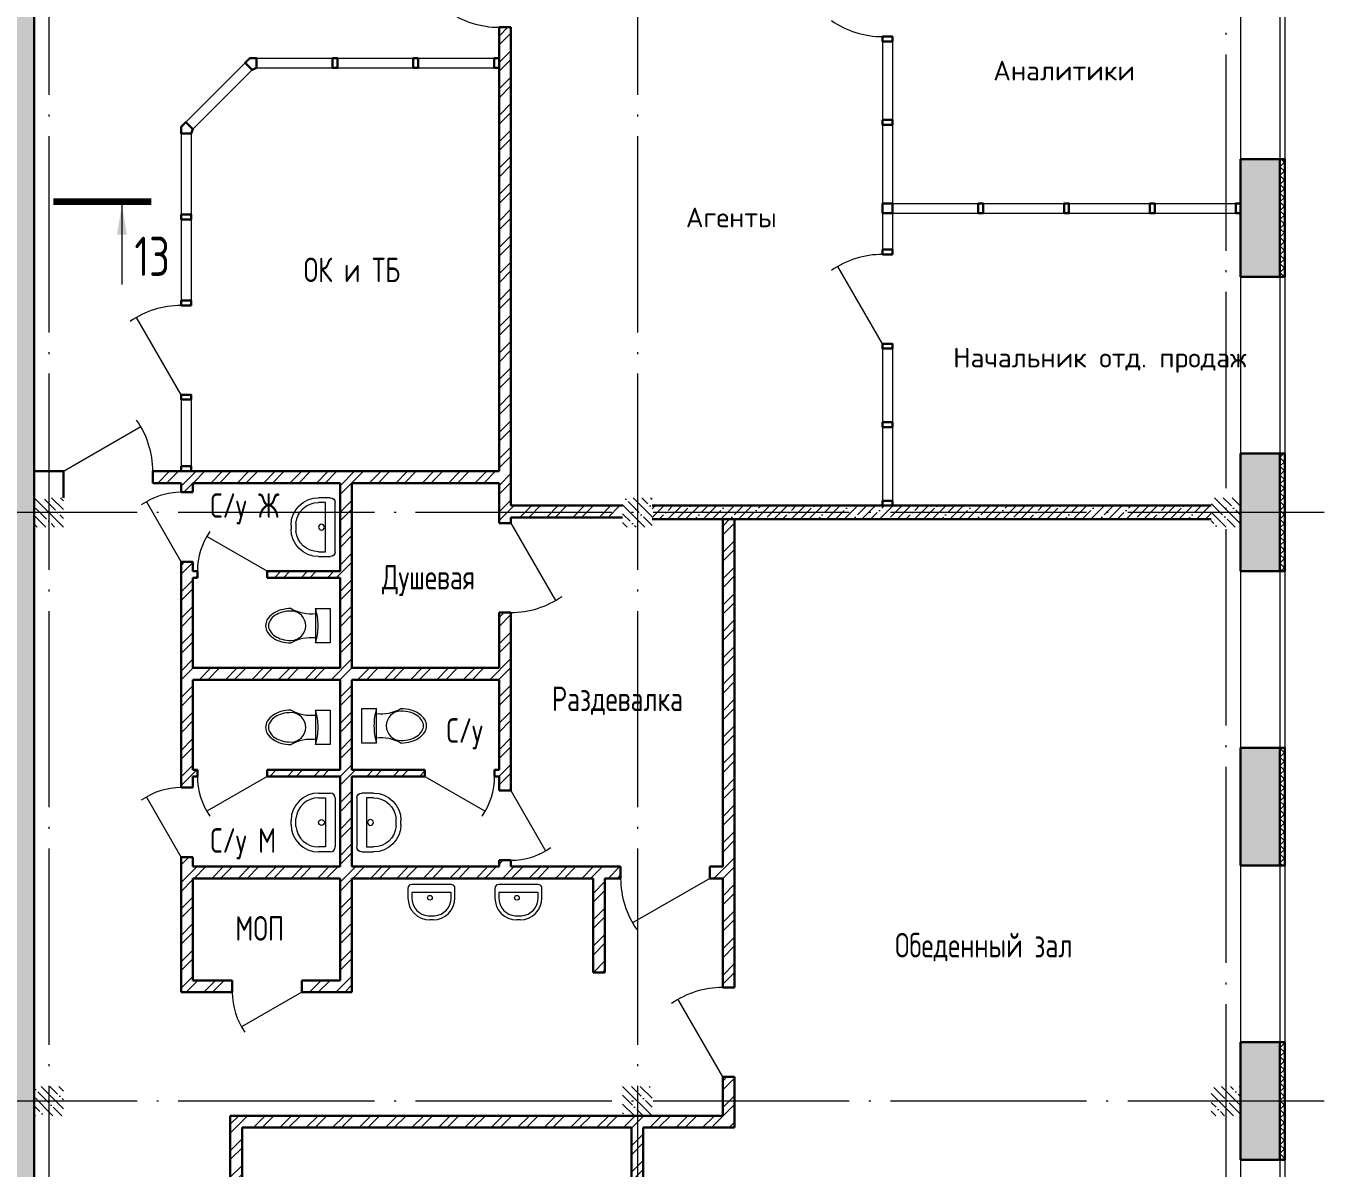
# Model space of a CAD drawing. Extents: x -965262 to 1142518, y -357520 to 71675.
# Drawn here: x 113720 to 126953, y -211834 to -200194 of the extents above; entities that cross this region are included whole.
import ezdxf

# ---------------------------------------------------------------- set-up
doc = ezdxf.new("R2010")
doc.units = 0
doc.header["$LTSCALE"] = 10
doc.linetypes.add('DOTE', pattern=[2.42, 2, -0.2, 0.02, -0.2])
doc.layers.get('0').update_dxf_attribs({"linetype": 'CONTINUOUS', "lineweight": 30})
doc.layers.add('DOTE', color=7, linetype='DOTE', lineweight=9)
doc.styles.add('GOST 2.304', font='isocpeur.ttf', dxfattribs={"width": 0.75, "height": 250})
doc.styles.get("Standard").update_dxf_attribs({"font": 'isocpeur.ttf', "height": 300})
pattern_1 = [(135, (79670.67, -272886.6), (-89.80256, -89.80256), []), (135, (79670.67, -272796.8), (-89.80256, -89.80256), [158.75, -31.75, 0, -31.75])]
pattern_2 = [(135, (79670.67, -272886.6), (-44.90128, -44.90128), []), (225, (79670.67, -272886.6), (44.90128, -44.90128), [])]

msp = doc.modelspace()

# ---------------------------------------------------------------- hatches: boundary and pattern name
at = {"lineweight": 15}
h = msp.add_hatch(dxfattribs=at)
h.set_pattern_fill('ANSI35', scale=40, style=0)
h.set_pattern_definition([(45, (79670.67, -272886.6), (-179.6051, 179.6051), []), (45, (79850.27, -272886.6), (-179.6051, 179.6051), [317.5, -63.5, 0, -63.5])])
h.paths.add_polyline_path([(123552.6, -223302.1), (123399.4, -223302.1), (121242.6, -223307.6), (121242.6, -223702.1), (123552.6, -223702.1)])
h.paths.add_polyline_path([(114412.6, -223702.1), (113422.6, -223702.1), (113422.6, -198602.1), (114502.9, -198602.1), (114502.9, -199002.1), (113802.6, -199002.1), (113802.6, -223302.1), (114412.6, -223302.1)])
h.paths.add_polyline_path([(115412.6, -223702.1), (117552.6, -223702.1), (117552.6, -223302.1), (115412.6, -223302.1)])
h.paths.add_polyline_path([(119352.6, -223707.6), (120242.6, -223702.1), (120242.6, -223302.1), (119352.6, -223307.6)])
h.paths.add_polyline_path([(125352.6, -223702.1), (125352.6, -223302.1), (126102.6, -223302.1), (126102.6, -222552.3), (126502.6, -222552.3), (126502.6, -223701.7), (125352.6, -223702.1)])
h.paths.add_polyline_path([(126102.6, -220752.1), (126502.6, -220752.1), (126502.6, -219552.1), (126102.6, -219552.1)])
h.paths.add_polyline_path([(126102.6, -217752.3), (126502.6, -217752.3), (126502.6, -216552.3), (126102.6, -216552.3)])
h.paths.add_polyline_path([(126102.6, -214752.3), (126502.6, -214752.3), (126502.6, -213552.3), (126102.6, -213552.3)])
h.paths.add_polyline_path([(126102.6, -211752.3), (126502.6, -211752.3), (126502.6, -210552.3), (126102.6, -210552.3)])
h.paths.add_polyline_path([(126102.6, -208752.1), (126502.6, -208752.1), (126502.6, -207552.1), (126102.6, -207552.1)])
h.paths.add_polyline_path([(126102.6, -205752.1), (126502.6, -205752.1), (126502.6, -204552.1), (126102.6, -204552.1)])
h.paths.add_polyline_path([(126102.6, -202752.1), (126502.6, -202752.1), (126502.6, -201552.1), (126102.6, -201552.1)])
h.paths.add_polyline_path([(126102.6, -199752.3), (126102.6, -199002.1), (125351.8, -199002.1), (125352.6, -198602.1), (126502.6, -198602.1), (126502.6, -199752.1), (126102.6, -199752.1)])
h.paths.add_polyline_path([(122351.8, -199002.1), (123551.8, -199002.1), (123551.8, -198602.1), (122351.8, -198602.1)])
h.paths.add_polyline_path([(115402.9, -198997.6), (120552.6, -198997.6), (120552.6, -198602.1), (115402.9, -198602.1)])
h = msp.add_hatch(dxfattribs=at)
h.set_pattern_fill('ANSI32', scale=20, style=0)
h.set_pattern_definition([(45, (-359605.78, -304776.27), (-134.70384, 134.70384), []), (45, (-359515.98, -304776.27), (-134.70384, 134.70384), [])])
h.paths.add_polyline_path([(126102.6, -221371.7), (125602.6, -221371.7), (125602.6, -221491.7), (126102.6, -221491.7)])
h.paths.add_polyline_path([(125602.6, -221491.7), (125482.6, -221491.7), (125482.6, -223302.1), (125602.6, -223302.1)])
h.paths.add_polyline_path([(115012.6, -204732.1), (115002.6, -204732.1), (115002.6, -204852.1), (115012.6, -204852.1)], flags=16)
h.paths.add_polyline_path([(115422.6, -204946.9), (115302.6, -204946.9), (115302.6, -205016.9), (115422.6, -205016.9)], flags=17)
h.paths.add_polyline_path([(118542.6, -207842.1), (118497.6, -207842.1), (118497.6, -207862.1), (118542.6, -207862.1)], flags=16)
h.paths.add_polyline_path([(118542.6, -207777.1), (118497.6, -207777.1), (118497.6, -207797.1), (118542.6, -207797.1)], flags=17)
h.paths.add_polyline_path([(118662.6, -207987.1), (118542.6, -207987.1), (118542.6, -208007.1), (118662.6, -208007.1)], flags=17)
h.paths.add_polyline_path([(118662.6, -205251.1), (118542.6, -205251.1), (118542.6, -205262.1), (118662.6, -205262.1)], flags=17)
h.paths.add_polyline_path([(121712.6, -217082.1), (121603.6, -217082.1), (121603.6, -217202.1), (121712.6, -217202.1)])
h.paths.add_polyline_path([(121832.6, -220331.7), (121712.6, -220331.7), (121712.6, -220461.7), (121832.6, -220461.7)], flags=17)
h.paths.add_polyline_path([(121832.6, -221241.7), (121712.6, -221241.7), (121712.6, -221371.7), (121832.6, -221371.7)])
h.paths.add_polyline_path([(120672.6, -221371.7), (120542.6, -221371.7), (120542.6, -221621.7), (120672.6, -221621.7)], flags=17)
h.paths.add_polyline_path([(121582.6, -221371.7), (121452.6, -221371.7), (121452.6, -221621.7), (121582.6, -221621.7)])
h.paths.add_polyline_path([(121832.6, -222142.1), (121582.6, -222142.1), (121582.6, -222392.1), (121832.6, -222392.1)], flags=17)
h.paths.add_polyline_path([(121832.6, -223052.1), (121582.6, -223052.1), (121582.6, -223302.1), (121832.6, -223302.1)])
h.paths.add_polyline_path([(115412.6, -220072.1), (115292.6, -220072.1), (115292.6, -220142.1), (115412.6, -220142.1)], flags=17)
h.paths.add_polyline_path([(120142.6, -223152.1), (120102.6, -223152.1), (120102.6, -223302.1), (120142.6, -223302.1)], flags=17)
h.paths.add_polyline_path([(120142.6, -223002.1), (120102.6, -223002.1), (120102.6, -223152.1), (120142.6, -223152.1)], flags=17)
h.paths.add_polyline_path([(122113.5, -217202.1), (121832.6, -217202.1), (121832.6, -217222.1), (122113.5, -217222.1)], flags=17)
h.paths.add_polyline_path([(122113.5, -217202.1), (121832.6, -217202.1), (121832.6, -217222.1), (122113.5, -217222.1)], flags=17)
h.paths.add_polyline_path([(122113.5, -217152.1), (121712.6, -217152.1), (121712.6, -217202.1), (122113.5, -217202.1)])
h.paths.add_polyline_path([(122113.5, -217082.1), (121712.6, -217082.1), (121712.6, -217152.1), (122113.5, -217152.1)])
h.paths.add_polyline_path([(120942.4, -210904.1), (120822.4, -210904.1), (120822.4, -211301.7), (120102.6, -211301.7), (120102.6, -211302.1), (119802.6, -211302.1), (119802.6, -211301.7), (115802.6, -211301.7), (115802.6, -215672.1), (115093.1, -215672.1), (115093.1, -215792.1), (119892.6, -215792.1), (119892.6, -217002.1), (120012.6, -217002.1), (120012.6, -215552.1), (120012.6, -214762.1), (119892.6, -214762.1), (119892.6, -215672.1), (115922.6, -215672.1), (115922.6, -213851.7), (120012.6, -213851.7), (120012.6, -213131.7), (119892.6, -213131.7), (119892.6, -213731.7), (115922.6, -213731.7), (115922.6, -211421.7), (119892.6, -211421.7), (119892.6, -212221.7), (120012.6, -212221.7), (120012.6, -211421.7), (120942.4, -211421.7)])
h.paths.add_polyline_path([(114183.1, -215672.1), (113802.6, -215672.1), (113802.6, -215792.1), (114183.1, -215792.1)])
h.paths.add_polyline_path([(118637.6, -217092.1), (117102.6, -217092.1), (117102.6, -217212.1), (118387.6, -217212.1), (118387.6, -221661.7), (118507.6, -221661.7), (118507.6, -217212.1), (118637.6, -217212.1)])
h.paths.add_polyline_path([(117012.6, -218511.7), (116892.6, -218511.7), (116892.6, -218552.1), (115292.6, -218552.1), (115292.6, -220072.1), (115412.6, -220072.1), (115412.6, -218672.1), (116892.6, -218672.1), (116892.6, -221552.1), (115412.6, -221552.1), (115412.6, -221052.1), (115292.6, -221052.1), (115292.6, -221552.1), (115012.6, -221552.1), (115012.6, -221802.1), (116802.6, -221802.1), (116802.6, -223002.1), (117012.6, -223002.1)])
h.paths.add_polyline_path([(120672.6, -221371.7), (120012.6, -221371.7), (120012.6, -217302.1), (119892.6, -217302.1), (119892.6, -223002.1), (120102.6, -223002.1), (120102.6, -223302.1), (120142.6, -223302.1), (120142.6, -221621.7), (120672.6, -221621.7)])
h.paths.add_polyline_path([(119802.6, -217092.1), (119647.6, -217092.1), (119647.6, -217212.1), (119802.6, -217212.1)])
h.paths.add_polyline_path([(120803.5, -217082.1), (120102.6, -217082.1), (120102.6, -217222.1), (120803.5, -217222.1)], flags=17)
h.paths.add_polyline_path([(121832.6, -217222.1), (121712.6, -217222.1), (121712.6, -218201.7), (121832.6, -218201.7)])
h.paths.add_polyline_path([(125802.6, -217082.1), (122113.5, -217082.1), (122113.5, -217222.1), (125802.6, -217222.1)], flags=17)
h.paths.add_polyline_path([(126102.6, -219551.7), (121832.6, -219551.7), (121832.6, -219111.7), (121712.6, -219111.7), (121712.6, -219551.7), (121712.6, -220461.7), (121832.6, -220461.7), (121832.6, -219671.7), (126102.6, -219671.7)])
h.paths.add_polyline_path([(126102.6, -221371.7), (121712.6, -221371.7), (121582.6, -221371.7), (121582.6, -221621.7), (121582.6, -222392.1), (121832.6, -222392.1), (121832.6, -221491.7), (126102.6, -221491.7)])
h.paths.add_polyline_path([(118662.4, -200207.1), (118542.4, -200207.1), (118542.4, -200462.1), (118542.6, -204732.1), (115002.6, -204732.1), (115002.6, -204852.1), (115302.6, -204852.1), (115302.6, -205016.9), (115422.6, -205016.9), (115422.6, -204852.1), (116922.6, -204852.1), (116922.6, -205752.1), (116177.6, -205752.1), (116177.6, -205817.1), (116922.6, -205817.1), (116922.6, -206737.1), (115422.6, -206737.1), (115422.6, -205817.1), (115467.6, -205817.1), (115467.6, -205752.1), (115422.6, -205752.1), (115422.6, -205657.1), (115302.6, -205657.1), (115302.6, -207042.1), (115302.6, -207957.1), (115422.6, -207957.1), (115422.6, -207842.1), (115467.6, -207842.1), (115467.6, -207777.1), (115422.6, -207777.1), (115422.6, -206857.1), (116922.6, -206857.1), (116922.6, -207777.1), (116177.6, -207777.1), (116177.6, -207842.1), (116922.6, -207842.1), (116922.6, -208762.1), (115422.6, -208762.1), (115422.6, -208667.1), (115302.6, -208667.1), (115302.6, -208882.1), (115302.6, -208992.1), (115302.6, -210041.7), (115822.6, -210041.7), (115822.6, -209921.7), (115422.6, -209921.7), (115422.6, -208992.1), (115422.6, -208882.1), (116922.6, -208882.1), (116922.6, -209921.7), (116768.6, -209921.7), (116532.6, -209921.7), (116532.6, -210041.7), (117042.6, -210041.7), (117042.6, -209001.7), (117042.6, -208882.1), (118662.6, -208882.1), (119502.4, -208882.1), (119502.4, -209841.7), (119622.4, -209841.7), (119622.4, -208882.1), (119782.4, -208882.1), (119782.4, -208762.1), (118662.6, -208762.1), (118662.6, -208697.1), (118542.6, -208697.1), (118542.6, -208762.1), (117042.6, -208762.1), (117042.6, -208542.1), (117042.6, -207842.1), (117787.6, -207842.1), (117787.6, -207777.1), (117042.6, -207777.1), (117042.6, -206857.1), (118542.6, -206857.1), (118542.6, -206922.1), (118542.6, -207797.1), (118497.6, -207797.1), (118497.6, -207862.1), (118542.6, -207862.1), (118542.6, -207897.1), (118542.6, -208007.1), (118662.6, -208007.1), (118662.6, -206922.1), (118662.6, -206172.1), (118542.6, -206172.1), (118542.6, -206737.1), (117042.6, -206737.1), (117042.6, -204852.1), (118542.6, -204852.1), (118542.6, -205251.1), (118662.6, -205251.1), (118662.6, -205202.1), (119802.6, -205202.1), (119802.6, -205082.1), (118662.4, -205082.1)])
h.paths.add_polyline_path([(125802.6, -205082.1), (120102.6, -205082.1), (120102.6, -205222.1), (125802.6, -205222.1)], flags=17)
h.paths.add_polyline_path([(120942.4, -205222.1), (120822.4, -205222.1), (120822.4, -206722.1), (120822.4, -208761.7), (120692.4, -208761.7), (120692.4, -208881.7), (120822.4, -208881.7), (120822.4, -209994.1), (120942.4, -209994.1)])
h.paths.add_polyline_path([(118662.4, -199152.1), (118542.4, -199152.1), (118542.4, -199297.1), (118662.4, -199297.1)])
h.paths.add_polyline_path([(118662.4, -199002.1), (118542.4, -199002.1), (118542.4, -199152.1), (118662.4, -199152.1)])
h.paths.add_polyline_path([(113802.6, -221802.1), (113802.6, -221552.1), (114102.6, -221552.1), (114102.6, -221802.1)])
h.paths.add_polyline_path([(122113.5, -217222.1), (122113.5, -217082.1), (125802.6, -217082.1), (125802.6, -217222.1)])
h.paths.add_polyline_path([(120102.6, -217222.1), (120102.6, -217082.1), (120803.5, -217082.1), (120803.5, -217222.1)])
h.paths.add_polyline_path([(120102.6, -205222.1), (120102.6, -205082.1), (125802.6, -205082.1), (125802.6, -205222.1)])
h = msp.add_hatch(dxfattribs=at)
h.set_pattern_fill('ANSI37', scale=20, angle=90, style=0)
h.set_pattern_definition(pattern_2)
h.paths.add_polyline_path([(126552.6, -201552.1), (126502.6, -201552.1), (126502.6, -202752.3), (126552.6, -202752.3)])
h = msp.add_hatch(dxfattribs=at)
h.set_pattern_fill('ANSI37', scale=20, angle=90, style=0)
h.set_pattern_definition(pattern_2)
h.paths.add_polyline_path([(126552.6, -204552.1), (126502.6, -204552.1), (126502.6, -205752.3), (126552.6, -205752.3)])
h = msp.add_hatch(dxfattribs=at)
h.set_pattern_fill('ANSI35', scale=20, angle=90, style=0)
h.set_pattern_definition(pattern_1)
h.paths.add_polyline_path([(113952.6, -205002.1), (113802.6, -205002.1), (113802.6, -205152.1), (113952.6, -205152.1)])
h.paths.add_polyline_path([(113952.6, -205152.1), (113802.6, -205152.1), (113802.6, -205302.1), (113952.6, -205302.1)])
h.paths.add_polyline_path([(114102.6, -205152.1), (113952.6, -205152.1), (113952.6, -205302.1), (114102.6, -205302.1)])
h.paths.add_polyline_path([(114102.6, -205002.1), (113952.6, -205002.1), (113952.6, -205152.1), (114102.6, -205152.1)])
h = msp.add_hatch(dxfattribs=at)
h.set_pattern_fill('ANSI35', scale=20, angle=90, style=0)
h.set_pattern_definition(pattern_1)
h.paths.add_polyline_path([(119952.6, -205002.1), (119802.6, -205002.1), (119802.6, -205152.1), (119952.6, -205152.1)])
h.paths.add_polyline_path([(119952.6, -205152.1), (119802.6, -205152.1), (119802.6, -205302.1), (119952.6, -205302.1)])
h.paths.add_polyline_path([(120102.6, -205152.1), (119952.6, -205152.1), (119952.6, -205302.1), (120102.6, -205302.1)])
h.paths.add_polyline_path([(120102.6, -205002.1), (119952.6, -205002.1), (119952.6, -205152.1), (120102.6, -205152.1)])
h = msp.add_hatch(dxfattribs=at)
h.set_pattern_fill('ANSI35', scale=20)
h.set_pattern_definition([(45, (742529.8, 82438.42), (-89.802561, 89.802561), []), (45, (742619.6, 82438.42), (-89.802561, 89.802561), [158.75, -31.75, 0, -31.75])])
h.paths.add_polyline_path([(120102.6, -205222.1), (120102.6, -205082.1), (125802.6, -205082.1), (125802.6, -205222.1)])
h = msp.add_hatch(dxfattribs=at)
h.set_pattern_fill('ANSI35', scale=20, angle=90, style=0)
h.set_pattern_definition(pattern_1)
h.paths.add_polyline_path([(125952.6, -205002.1), (125802.6, -205002.1), (125802.6, -205152.1), (125952.6, -205152.1)])
h.paths.add_polyline_path([(125952.6, -205152.1), (125802.6, -205152.1), (125802.6, -205302.1), (125952.6, -205302.1)])
h.paths.add_polyline_path([(126102.6, -205152.1), (125952.6, -205152.1), (125952.6, -205302.1), (126102.6, -205302.1)])
h.paths.add_polyline_path([(126102.6, -205002.1), (125952.6, -205002.1), (125952.6, -205152.1), (126102.6, -205152.1)])
h = msp.add_hatch(dxfattribs=at)
h.set_pattern_fill('ANSI37', scale=20, angle=90, style=0)
h.set_pattern_definition(pattern_2)
h.paths.add_polyline_path([(126552.6, -207552.1), (126502.6, -207552.1), (126502.6, -208752.3), (126552.6, -208752.3)])
h = msp.add_hatch(dxfattribs=at)
h.set_pattern_fill('ANSI37', scale=20, angle=90, style=0)
h.set_pattern_definition(pattern_2)
h.paths.add_polyline_path([(126552.6, -210552.1), (126502.6, -210552.1), (126502.6, -211752.3), (126552.6, -211752.3)])
h = msp.add_hatch(dxfattribs=at)
h.set_pattern_fill('ANSI35', scale=20, angle=90, style=0)
h.set_pattern_definition(pattern_1)
h.paths.add_polyline_path([(113952.6, -211002.1), (113802.6, -211002.1), (113802.6, -211152.1), (113952.6, -211152.1)])
h.paths.add_polyline_path([(113952.6, -211152.1), (113802.6, -211152.1), (113802.6, -211302.1), (113952.6, -211302.1)])
h.paths.add_polyline_path([(114102.6, -211152.1), (113952.6, -211152.1), (113952.6, -211302.1), (114102.6, -211302.1)])
h.paths.add_polyline_path([(114102.6, -211002.1), (113952.6, -211002.1), (113952.6, -211152.1), (114102.6, -211152.1)])
h = msp.add_hatch(dxfattribs=at)
h.set_pattern_fill('ANSI35', scale=20, angle=90, style=0)
h.set_pattern_definition(pattern_1)
h.paths.add_polyline_path([(119952.6, -211002.1), (119802.6, -211002.1), (119802.6, -211152.1), (119952.6, -211152.1)])
h.paths.add_polyline_path([(119952.6, -211152.1), (119802.6, -211152.1), (119802.6, -211302.1), (119952.6, -211302.1)])
h.paths.add_polyline_path([(120102.6, -211152.1), (119952.6, -211152.1), (119952.6, -211302.1), (120102.6, -211302.1)])
h.paths.add_polyline_path([(120102.6, -211002.1), (119952.6, -211002.1), (119952.6, -211152.1), (120102.6, -211152.1)])
h = msp.add_hatch(dxfattribs=at)
h.set_pattern_fill('ANSI35', scale=20, angle=90, style=0)
h.set_pattern_definition(pattern_1)
h.paths.add_polyline_path([(125952.6, -211002.1), (125802.6, -211002.1), (125802.6, -211152.1), (125952.6, -211152.1)])
h.paths.add_polyline_path([(125952.6, -211152.1), (125802.6, -211152.1), (125802.6, -211302.1), (125952.6, -211302.1)])
h.paths.add_polyline_path([(126102.6, -211152.1), (125952.6, -211152.1), (125952.6, -211302.1), (126102.6, -211302.1)])
h.paths.add_polyline_path([(126102.6, -211002.1), (125952.6, -211002.1), (125952.6, -211152.1), (126102.6, -211152.1)])

# ---------------------------------------------------------------- linework, layer by layer
at = {"color": 7, "extrusion": (0, 0, -1)}
for p, q in [((113802.6, -199002.1, -3259.8), (113802.6, -223302.1, -3259.8)), ((126102.6, -202752.3, -3259.8), (126102.6, -201552.3, -3259.8)), ((126102.6, -201552.3, -3259.8), (126552.6, -201552.3, -1451.3)), ((126502.6, -201552.3, -3259.8), (126502.6, -202752.3, -3259.8)), ((126552.6, -202752.3, -1451.3), (126102.6, -202752.3, -3259.8)), ((126102.6, -205752.3, -3259.8), (126102.6, -204552.3, -3259.8)), ((126102.6, -204552.3, -3259.8), (126552.6, -204552.3, -1451.3)), ((126502.6, -204552.3, -3259.8), (126502.6, -205752.3, -3259.8)), ((126552.6, -205752.3, -1451.3), (126102.6, -205752.3, -3259.8)), ((126102.6, -208752.3, -3259.8), (126102.6, -207552.3, -3259.8)), ((126102.6, -207552.3, -3259.8), (126552.6, -207552.3, -1451.3)), ((126502.6, -207552.3, -3259.8), (126502.6, -208752.3, -3259.8)), ((126552.6, -208752.3, -1451.3), (126102.6, -208752.3, -3259.8)), ((126102.6, -211752.3, -3259.8), (126102.6, -210552.3, -3259.8)), ((126102.6, -210552.3, -3259.8), (126552.6, -210552.3, -1451.3)), ((126502.6, -210552.3, -3259.8), (126502.6, -211752.3, -3259.8)), ((126552.6, -211752.3, -1451.3), (126102.6, -211752.3, -3259.8))]:
    msp.add_line(p, q, dxfattribs=at)
at = {"color": 7, "lineweight": 15}
for p, q in [((126102.6, -199752.1, -1451.3), (126102.6, -201552.1, -1451.3)), ((126502.6, -199752.1, -1451.3), (126502.6, -201552.1, -1451.3)), ((126552.6, -199752.1, -1451.3), (126552.6, -201552.1, -1451.3)), ((122452.6, -200352.1, -4711.1), (122452.6, -201152.1, -4711.1)), ((122552.6, -200352.1, -4711.1), (122552.6, -201152.1, -4711.1)), ((115351, -201173.7, -4711.1), (115954.2, -200570.5, -4711.1)), ((116071.1, -200522.1, -4711.1), (116846.1, -200522.1, -4711.1)), ((116896.1, -200522.1, -4711.1), (117667.4, -200522.1, -4711.1)), ((117717.4, -200522.1, -4711.1), (118492.4, -200522.1, -4711.1)), ((115421.7, -201244.4, -4711.1), (116024.9, -200641.3, -4711.1)), ((116071.1, -200622.1, -4711.1), (116846.1, -200622.1, -4711.1)), ((116896.1, -200622.1, -4711.1), (117667.4, -200622.1, -4711.1)), ((117717.4, -200622.1, -4711.1), (118492.4, -200622.1, -4711.1)), ((122452.6, -201202.1, -4711.1), (122452.6, -202002.1, -4711.1)), ((122552.6, -201202.1, -4711.1), (122552.6, -202002.1, -4711.1)), ((115302.6, -201290.1, -4711.1), (115302.6, -202116.1, -4711.1)), ((115402.6, -201290.1, -4711.1), (115402.6, -202116.1, -4711.1)), ((122552.6, -202002.1, -4711.1), (123427.6, -202002.1, -4711.1)), ((123477.6, -202002.1, -4711.1), (124352.6, -202002.1, -4711.1)), ((124352.6, -202002.1, -4711.1), (125227.6, -202002.1, -4711.1)), ((125227.6, -202002.1, -4711.1), (126102.6, -202002.1, -4711.1)), ((115302.6, -202166.1, -4711.1), (115302.6, -202992.1, -4711.1)), ((115402.6, -202166.1, -4711.1), (115402.6, -202992.1, -4711.1)), ((122452.6, -202102.1, -4711.1), (122452.6, -202472.1, -4711.1)), ((122552.6, -202102.1, -4711.1), (123427.6, -202102.1, -4711.1)), ((122552.6, -202102.1, -4711.1), (122552.6, -202472.1, -4711.1)), ((123477.6, -202102.1, -4711.1), (124352.6, -202102.1, -4711.1)), ((124352.6, -202102.1, -4711.1), (125227.6, -202102.1, -4711.1)), ((125227.6, -202102.1, -4711.1), (126102.6, -202102.1, -4711.1)), ((122452.6, -203432.1, -4711.1), (121997.6, -202644, -4711.1)), ((126102.6, -202752.1, -1451.3), (126102.6, -204552.1, -1451.3)), ((126502.6, -202752.1, -3259.8), (126502.6, -204552.1, -3259.8)), ((126552.6, -202751.9, -1451.3), (126552.6, -204551.9, -1451.3)), ((115302.6, -203952.1, -4711.1), (114847.6, -203164, -4711.1)), ((122452.6, -203482.1, -4711.1), (122452.6, -204232.1, -4711.1)), ((122552.6, -203482.1, -4711.1), (122552.6, -204232.1, -4711.1)), ((115302.6, -204002.1, -4711.1), (115302.6, -204682.1, -4711.1)), ((115402.6, -204002.1, -4711.1), (115402.6, -204682.1, -4711.1)), ((114102.6, -204732.5, -4711.1), (114890.6, -204277.5, -4711.1)), ((122452.6, -204282.1, -4711.1), (122452.6, -205032.1, -4711.1)), ((122552.6, -204282.1, -4711.1), (122552.6, -205032.1, -4711.1)), ((115302.6, -205657.1, -4711.1), (114947.6, -205042.2, -4711.1)), ((116822.6, -205002.1, -4711.1), (116702.6, -205002.1, -4711.1)), ((116772.6, -205052.1, -4711.1), (116702.6, -205052.1, -4711.1)), ((116772.6, -205552.1, -4711.1), (116772.6, -205052.1, -4711.1)), ((116872.6, -205552.1, -4711.1), (116872.6, -205052.1, -4711.1)), ((116422.6, -205282.1, -4711.1), (116422.6, -205322.1, -4711.1)), ((116472.6, -205262.1, -4711.1), (116472.6, -205342.1, -4711.1)), ((118662.6, -205262.1, -4711.1), (119117.6, -206050.2, -4711.1)), ((116177.6, -205752.1, -4711.1), (115562.7, -205397.1, -4711.1)), ((116702.6, -205552.1, -4711.1), (116772.6, -205552.1, -4711.1)), ((116702.6, -205602.1, -4711.1), (116822.6, -205602.1, -4711.1)), ((126102.6, -205752.1, -1451.3), (126102.6, -207552.1, -1451.3)), ((126502.6, -205752.1, -3259.8), (126502.6, -207552.1, -3259.8)), ((126552.6, -205751.9, -1451.3), (126552.6, -207551.9, -1451.3)), ((116672.6, -206131.8, -4711.1), (116672.6, -206306.8, -4711.1)), ((116672.6, -206131.8, -4711.1), (116822.6, -206131.8, -4711.1)), ((116822.6, -206131.8, -4711.1), (116822.6, -206481.8, -4711.1)), ((116672.6, -206306.8, -4711.1), (116672.6, -206481.8, -4711.1)), ((116822.6, -206481.8, -4711.1), (116672.6, -206481.8, -4711.1)), ((116672.6, -207167.5, -4711.1), (116672.6, -207342.5, -4711.1)), ((116672.6, -207167.5, -4711.1), (116822.6, -207167.5, -4711.1)), ((116822.6, -207167.5, -4711.1), (116822.6, -207517.5, -4711.1)), ((117142.6, -207502.1, -4711.1), (117142.6, -207152.1, -4711.1)), ((117142.6, -207152.1, -4711.1), (117292.6, -207152.1, -4711.1)), ((117292.6, -207327.1, -4711.1), (117292.6, -207152.1, -4711.1)), ((116672.6, -207342.5, -4711.1), (116672.6, -207517.5, -4711.1)), ((117292.6, -207502.1, -4711.1), (117292.6, -207327.1, -4711.1)), ((116822.6, -207517.5, -4711.1), (116672.6, -207517.5, -4711.1)), ((117292.6, -207502.1, -4711.1), (117142.6, -207502.1, -4711.1)), ((116177.6, -207842.1, -4711.1), (115562.7, -208197.1, -4711.1)), ((117787.6, -207842.1, -4711.1), (118402.5, -208197.1, -4711.1)), ((116702.6, -208012.1, -4711.1), (116822.6, -208012.1, -4711.1)), ((117262.6, -208012.1, -4711.1), (117142.6, -208012.1, -4711.1)), ((118662.6, -207987.1, -4711.1), (119017.6, -208602, -4711.1)), ((115302.6, -208667.1, -4711.1), (114947.6, -208052.2, -4711.1)), ((116702.6, -208062.1, -4711.1), (116772.6, -208062.1, -4711.1)), ((116772.6, -208062.1, -4711.1), (116772.6, -208562.1, -4711.1)), ((116872.6, -208062.1, -4711.1), (116872.6, -208562.1, -4711.1)), ((117092.6, -208062.1, -4711.1), (117092.6, -208562.1, -4711.1)), ((117262.6, -208062.1, -4711.1), (117192.6, -208062.1, -4711.1)), ((117192.6, -208062.1, -4711.1), (117192.6, -208562.1, -4711.1)), ((116472.6, -208352.1, -4711.1), (116472.6, -208272.1, -4711.1)), ((117492.6, -208352.1, -4711.1), (117492.6, -208272.1, -4711.1)), ((116422.6, -208332.1, -4711.1), (116422.6, -208292.1, -4711.1)), ((117542.6, -208332.1, -4711.1), (117542.6, -208292.1, -4711.1)), ((116772.6, -208562.1, -4711.1), (116702.6, -208562.1, -4711.1)), ((116822.6, -208612.1, -4711.1), (116702.6, -208612.1, -4711.1)), ((117142.6, -208612.1, -4711.1), (117262.6, -208612.1, -4711.1)), ((117192.6, -208562.1, -4711.1), (117262.6, -208562.1, -4711.1)), ((126102.6, -208752.1, -1451.3), (126102.6, -210552.1, -1451.3)), ((126502.6, -208752.1, -3259.8), (126502.6, -210552.1, -3259.8)), ((126552.6, -208751.9, -1451.3), (126552.6, -210551.9, -1451.3)), ((120692.4, -208881.7, -4711.1), (119904.3, -209336.7, -4711.1)), ((117613.6, -208984.2, -4711.1), (117613.6, -209080.2, -4711.1)), ((118053.6, -208944.2, -4711.1), (117653.6, -208944.2, -4711.1)), ((118053.6, -209024.2, -4711.1), (117653.6, -209024.2, -4711.1)), ((117653.6, -209024.2, -4711.1), (117653.6, -209080.2, -4711.1)), ((118053.6, -209080.2, -4711.1), (118053.6, -209024.2, -4711.1)), ((118093.6, -209080.2, -4711.1), (118093.6, -208984.2, -4711.1)), ((118500.3, -208984.2, -4711.1), (118500.3, -209080.2, -4711.1)), ((118940.3, -208944.2, -4711.1), (118540.3, -208944.2, -4711.1)), ((118940.3, -209024.2, -4711.1), (118540.3, -209024.2, -4711.1)), ((118540.3, -209024.2, -4711.1), (118540.3, -209080.2, -4711.1)), ((118940.3, -209080.2, -4711.1), (118940.3, -209024.2, -4711.1)), ((118980.3, -209080.2, -4711.1), (118980.3, -208984.2, -4711.1)), ((117821.6, -209264.2, -4711.1), (117885.6, -209264.2, -4711.1)), ((117869.6, -209304.2, -4711.1), (117837.6, -209304.2, -4711.1)), ((118708.3, -209264.2, -4711.1), (118772.3, -209264.2, -4711.1)), ((118756.3, -209304.2, -4711.1), (118724.3, -209304.2, -4711.1)), ((116532.6, -210041.7, -4711.1), (115917.7, -210396.7, -4711.1)), ((120822.4, -210904.1, -4711.1), (120367.4, -210116.1, -4711.1)), ((126102.6, -211752.1, -1451.3), (126102.6, -213552.1, -1451.3)), ((126502.6, -211752.1, -3259.8), (126502.6, -213552.1, -3259.8)), ((126552.6, -211751.9, -1451.3), (126552.6, -213551.9, -1451.3))]:
    msp.add_line(p, q, dxfattribs=at)
at = {"color": 7}
for p, q in [((118542.4, -200207.1, -4711.1), (118542.4, -200462.1, -4711.1)), ((118542.4, -200207.1, -4711.1), (118662.4, -200207.1, -4711.1)), ((118662.4, -200207.1, -4711.1), (118662.4, -205082.1, -4711.1)), ((118542.4, -200462.1, -4711.1), (118542.6, -204732.1, -4711.1)), ((126502.6, -201552.1, -1451.3), (126502.6, -202752.1, -1451.3)), ((126552.6, -201552.1, -1451.3), (126552.6, -202752.1, -1451.3)), ((126502.6, -204552.1, -1451.3), (126502.6, -205752.1, -1451.3)), ((126552.6, -204552.1, -1451.3), (126552.6, -205752.1, -1451.3)), ((114102.6, -204732.5, -4711.1), (113802.6, -204732.5, -4711.1)), ((114102.6, -205002.1, -4711.1), (114102.6, -204732.5, -4711.1)), ((118542.4, -204732.1, -4711.1), (115012.6, -204732.1, -4711.1)), ((115012.6, -204852.1, -4711.1), (115012.6, -204732.1, -4711.1)), ((115302.6, -204852.1, -4711.1), (115012.6, -204852.1, -4711.1)), ((115302.6, -204852.1, -4711.1), (115302.6, -204947.1, -4711.1)), ((115302.6, -204852.1, -4711.1), (115302.6, -204947.1, -4711.1)), ((115302.6, -204946.9, -4711.1), (115422.6, -204946.9, -4711.1)), ((116922.6, -204852.1, -4711.1), (115422.6, -204852.1, -4711.1)), ((115422.6, -204852.1, -4711.1), (115422.6, -204947.1, -4711.1)), ((115422.6, -204852.1, -4711.1), (115422.6, -204897.1, -4711.1)), ((115422.6, -204852.1, -4711.1), (115422.6, -204947.1, -4711.1)), ((116922.6, -205752.1, -4711.1), (116922.6, -204852.1, -4711.1)), ((117042.6, -206737.1, -4711.1), (117042.6, -204852.1, -4711.1)), ((118542.4, -204852.1, -4711.1), (117042.6, -204852.1, -4711.1)), ((118542.6, -204852.1, -4711.1), (118542.6, -205262.1, -4711.1)), ((118662.4, -205082.1, -4711.1), (119802.6, -205082.1, -4711.1)), ((125802.6, -205082.1, -4711.1), (120102.6, -205082.1, -4711.1)), ((118662.6, -205202.1, -4711.1), (119802.6, -205202.1, -4711.1)), ((118662.6, -205202.1, -4711.1), (118662.6, -205262.1, -4711.1)), ((125802.6, -205222.1, -4711.1), (120102.6, -205222.1, -4711.1)), ((120822.4, -205222.1, -4711.1), (120822.4, -208761.7, -4711.1)), ((120822.4, -205222.1, -4711.1), (120942.4, -205222.1, -4711.1)), ((120942.4, -205222.1, -4711.1), (120942.4, -209994.1, -4711.1)), ((118542.6, -205262.1, -4711.1), (118662.6, -205262.1, -4711.1)), ((115302.6, -205657.1, -4711.1), (115422.6, -205657.1, -4711.1)), ((115302.6, -205657.1, -4711.1), (115302.6, -207042.1, -4711.1)), ((115422.6, -205657.1, -4711.1), (115422.6, -205752.1, -4711.1)), ((115467.6, -205752.1, -4711.1), (115422.6, -205752.1, -4711.1)), ((115467.6, -205752.1, -4711.1), (115467.6, -205817.1, -4711.1)), ((116922.6, -205752.1, -4711.1), (116177.6, -205752.1, -4711.1)), ((116177.6, -205752.1, -4711.1), (116177.6, -205817.1, -4711.1)), ((115422.6, -206737.1, -4711.1), (115422.6, -205817.1, -4711.1)), ((115467.6, -205817.1, -4711.1), (115422.6, -205817.1, -4711.1)), ((116922.6, -205817.1, -4711.1), (116177.6, -205817.1, -4711.1)), ((116922.6, -206737.1, -4711.1), (116922.6, -205817.1, -4711.1)), ((118542.6, -206172.1, -4711.1), (118662.6, -206172.1, -4711.1)), ((118542.6, -206737.1, -4711.1), (118542.6, -206172.1, -4711.1)), ((118662.6, -206922.1, -4711.1), (118662.6, -206172.1, -4711.1)), ((116922.6, -206737.1, -4711.1), (115422.6, -206737.1, -4711.1)), ((118542.6, -206737.1, -4711.1), (117042.6, -206737.1, -4711.1)), ((115302.6, -207957.1, -4711.1), (115302.6, -206922.1, -4711.1)), ((115422.6, -207777.1, -4711.1), (115422.6, -206857.1, -4711.1)), ((116922.6, -206857.1, -4711.1), (115422.6, -206857.1, -4711.1)), ((116922.6, -207777.1, -4711.1), (116922.6, -206857.1, -4711.1)), ((117042.6, -207777.1, -4711.1), (117042.6, -206857.1, -4711.1)), ((118542.6, -206857.1, -4711.1), (117042.6, -206857.1, -4711.1)), ((118542.6, -206922.1, -4711.1), (118542.6, -206857.1, -4711.1)), ((118542.6, -207777.1, -4711.1), (118542.6, -206922.1, -4711.1)), ((118662.6, -207987.1, -4711.1), (118662.6, -206922.1, -4711.1)), ((126502.6, -207552.1, -1451.3), (126502.6, -208752.1, -1451.3)), ((126552.6, -207552.1, -1451.3), (126552.6, -208752.1, -1451.3)), ((115467.6, -207777.1, -4711.1), (115422.6, -207777.1, -4711.1)), ((115422.6, -207957.1, -4711.1), (115422.6, -207842.1, -4711.1)), ((115467.6, -207842.1, -4711.1), (115422.6, -207842.1, -4711.1)), ((115467.6, -207842.1, -4711.1), (115467.6, -207777.1, -4711.1)), ((116922.6, -207777.1, -4711.1), (116177.6, -207777.1, -4711.1)), ((116177.6, -207842.1, -4711.1), (116177.6, -207777.1, -4711.1)), ((116922.6, -207842.1, -4711.1), (116177.6, -207842.1, -4711.1)), ((116922.6, -208762.1, -4711.1), (116922.6, -207842.1, -4711.1)), ((117042.6, -207777.1, -4711.1), (117787.6, -207777.1, -4711.1)), ((117042.6, -208762.1, -4711.1), (117042.6, -207842.1, -4711.1)), ((117042.6, -207842.1, -4711.1), (117787.6, -207842.1, -4711.1)), ((117787.6, -207842.1, -4711.1), (117787.6, -207777.1, -4711.1)), ((118497.6, -207842.1, -4711.1), (118497.6, -207777.1, -4711.1)), ((118497.6, -207777.1, -4711.1), (118542.6, -207777.1, -4711.1)), ((118497.6, -207842.1, -4711.1), (118542.6, -207842.1, -4711.1)), ((118542.6, -207897.1, -4711.1), (118542.6, -207842.1, -4711.1)), ((115302.6, -207957.1, -4711.1), (115422.6, -207957.1, -4711.1)), ((118542.6, -207987.1, -4711.1), (118542.6, -207897.1, -4711.1)), ((118662.6, -207987.1, -4711.1), (118542.6, -207987.1, -4711.1)), ((117042.6, -208762.1, -4711.1), (117042.6, -208542.1, -4711.1)), ((115302.6, -208882.1, -4711.1), (115302.6, -208667.1, -4711.1)), ((115302.6, -208667.1, -4711.1), (115422.6, -208667.1, -4711.1)), ((115422.6, -208762.1, -4711.1), (115422.6, -208667.1, -4711.1)), ((117042.6, -208762.1, -4711.1), (117042.6, -208607.1, -4711.1)), ((115422.6, -208762.1, -4711.1), (115422.6, -208717.1, -4711.1)), ((116922.6, -208762.1, -4711.1), (115422.6, -208762.1, -4711.1)), ((117042.6, -208762.1, -4711.1), (118542.6, -208762.1, -4711.1)), ((118662.6, -208697.1, -4711.1), (118542.6, -208697.1, -4711.1)), ((118542.6, -208762.1, -4711.1), (118542.6, -208697.1, -4711.1)), ((118662.6, -208762.1, -4711.1), (118662.6, -208697.1, -4711.1)), ((118662.6, -208762.1, -4711.1), (119782.4, -208762.1, -4711.1)), ((119782.4, -208762.1, -4711.1), (119782.4, -208882.1, -4711.1)), ((120692.4, -208761.7, -4711.1), (120822.4, -208761.7, -4711.1)), ((120692.4, -208761.7, -4711.1), (120692.4, -208881.7, -4711.1)), ((115302.6, -208882.1, -4711.1), (115302.6, -208992.1, -4711.1)), ((115422.6, -208882.1, -4711.1), (115422.6, -208992.1, -4711.1)), ((116922.6, -208882.1, -4711.1), (115422.6, -208882.1, -4711.1)), ((116922.6, -208882.1, -4711.1), (116922.6, -209921.7, -4711.1)), ((117042.6, -208882.1, -4711.1), (118662.6, -208882.1, -4711.1)), ((117042.6, -208882.1, -4711.1), (117042.6, -209001.7, -4711.1)), ((118662.6, -208882.1, -4711.1), (119502.4, -208882.1, -4711.1)), ((119502.4, -209841.7, -4711.1), (119502.4, -208882.1, -4711.1)), ((119622.4, -208882.1, -4711.1), (119782.4, -208882.1, -4711.1)), ((119622.4, -209841.7, -4711.1), (119622.4, -208882.1, -4711.1)), ((120692.4, -208881.7, -4711.1), (120822.4, -208881.7, -4711.1)), ((120822.4, -208881.7, -4711.1), (120822.4, -209994.1, -4711.1)), ((115302.6, -208992.1, -4711.1), (115302.6, -210041.7, -4711.1)), ((115422.6, -208992.1, -4711.1), (115422.6, -209921.7, -4711.1)), ((117042.6, -209001.7, -4711.1), (117042.6, -210041.7, -4711.1)), ((119622.4, -209841.7, -4711.1), (119502.4, -209841.7, -4711.1)), ((115822.6, -209921.7, -4711.1), (115422.6, -209921.7, -4711.1)), ((115822.6, -209921.7, -4711.1), (115822.6, -210041.7, -4711.1)), ((116922.6, -209921.7, -4711.1), (116532.6, -209921.7, -4711.1)), ((116532.6, -209921.7, -4711.1), (116532.6, -210041.7, -4711.1)), ((116768.6, -209921.7, -4711.1), (116922.6, -209921.7, -4711.1)), ((120822.4, -209994.1, -4711.1), (120942.4, -209994.1, -4711.1)), ((115822.6, -210041.7, -4711.1), (115302.6, -210041.7, -4711.1)), ((117042.6, -210041.7, -4711.1), (116532.6, -210041.7, -4711.1)), ((126502.6, -210552.1, -1451.3), (126502.6, -211752.1, -1451.3)), ((126552.6, -210552.1, -1451.3), (126552.6, -211752.1, -1451.3)), ((120822.4, -210904.1, -4711.1), (120822.4, -211301.7, -4711.1)), ((120942.4, -210904.1, -4711.1), (120822.4, -210904.1, -4711.1)), ((120942.4, -210904.1, -4711.1), (120942.4, -211421.7, -4711.1)), ((115802.6, -211301.7, -4711.1), (115802.6, -215672.1, -4711.1)), ((115802.6, -211301.7, -4711.1), (119892.6, -211301.7, -4711.1)), ((119802.6, -211301.7, -4711.1), (120822.4, -211301.7, -4711.1)), ((115922.6, -211421.7, -4711.1), (119892.6, -211421.7, -4711.1)), ((115922.6, -211421.7, -4711.1), (115922.6, -213731.7, -4711.1)), ((119892.6, -211421.7, -4711.1), (119892.6, -212221.7, -4711.1)), ((120012.6, -211421.7, -4711.1), (120942.4, -211421.7, -4711.1)), ((120012.6, -211421.7, -4711.1), (120012.6, -212221.7, -4711.1))]:
    msp.add_line(p, q, dxfattribs=at)
at = {"color": 5, "lineweight": 15, "ltscale": 100}
msp.add_line((114698.5, -202019.4, -3006.4), (114698.5, -202829.4, -3006.4), dxfattribs=at)
at = {"color": 7, "elevation": -4711.1}
for points in [[(122552.6, -200352.1), (122552.6, -200302.1), (122452.6, -200302.1), (122452.6, -200352.1)], [(116002.6, -200522.1), (115954.2, -200570.5), (116024.9, -200641.3), (116071.1, -200622.1), (116071.1, -200522.1)], [(116896.1, -200622.1), (116846.1, -200622.1), (116846.1, -200522.1), (116896.1, -200522.1)], [(117667.4, -200622.1), (117717.4, -200622.1), (117717.4, -200522.1), (117667.4, -200522.1)], [(118492.4, -200622.1), (118542.4, -200622.1), (118542.4, -200522.1), (118492.4, -200522.1)], [(115302.6, -201222.1), (115302.6, -201290.6), (115402.6, -201290.6), (115421.7, -201244.4), (115351, -201173.7)], [(122552.6, -201202.1), (122552.6, -201152.1), (122452.6, -201152.1), (122452.6, -201202.1)], [(122452.6, -202002.1), (122552.6, -202002.1), (122552.6, -202102.1), (122452.6, -202102.1)], [(123427.6, -202102.1), (123477.6, -202102.1), (123477.6, -202002.1), (123427.6, -202002.1)], [(124302.6, -202102.1), (124352.6, -202102.1), (124352.6, -202002.1), (124302.6, -202002.1)], [(125177.6, -202102.1), (125227.6, -202102.1), (125227.6, -202002.1), (125177.6, -202002.1)], [(126052.6, -202102.1), (126102.6, -202102.1), (126102.6, -202002.1), (126052.6, -202002.1)], [(115402.6, -202166.1), (115402.6, -202116.1), (115302.6, -202116.1), (115302.6, -202166.1)], [(122552.6, -202522.1), (122552.6, -202472.1), (122452.6, -202472.1), (122452.6, -202522.1)], [(115402.6, -203042.1), (115402.6, -202992.1), (115302.6, -202992.1), (115302.6, -203042.1)], [(122552.6, -203482.1), (122552.6, -203432.1), (122452.6, -203432.1), (122452.6, -203482.1)], [(115402.6, -204002.1), (115402.6, -203952.1), (115302.6, -203952.1), (115302.6, -204002.1)], [(122552.6, -204282.1), (122552.6, -204232.1), (122452.6, -204232.1), (122452.6, -204282.1)], [(115402.6, -204732.1), (115402.6, -204682.1), (115302.6, -204682.1), (115302.6, -204732.1)], [(122552.6, -205082.1), (122552.6, -205032.1), (122452.6, -205032.1), (122452.6, -205082.1)]]:
    msp.add_lwpolyline(points, close=True, dxfattribs=at)
at = {"color": 5, "lineweight": 15, "ltscale": 100, "const_width": 70, "elevation": -3006.4}
msp.add_lwpolyline([(114998.5, -201984.4), (113998.5, -201984.4)], dxfattribs=at)
at = {"color": 7, "lineweight": 15}
for centre in [(117837.5, -209079.1, -4711.1), (118724.1, -209079.1, -4711.1)]:
    msp.add_circle(centre, 24, dxfattribs=at)
for centre, radius, start, end in [((118542.4, -199297.1, -4711.1), 910, 235, 270), ((122452.6, -199392.1, -4711.1), 910, 235, 270), ((122452.6, -203432.1, -4711.1), 910, 90, 125), ((115302.6, -203952.1, -4711.1), 910, 90, 125), ((114102.6, -204732.5, -4711.1), 910, 0, 35), ((115302.6, -205657.1, -4711.1), 710, 90, 125), ((116177.6, -205752.1, -4711.1), 710, 145, 180), ((118662.6, -205262.1, -4711.1), 910, 270, 305), ((116393.8, -206413.3, -4711.1), 277.6, 105.57834, 123.94359), ((116422.6, -206516.7, -4711.1), 384.9, 90, 105.57834), ((116422.6, -206508.2, -4711.1), 351.4, 90, 105.11701), ((116625.1, -205769.3, -4711.1), 415.2, 240.81137, 276.56876), ((116422.6, -206306.8, -4711.1), 150, 270, 90), ((116072.6, -206306.8, -4711.1), 625, 8.1301, 16.2602), ((116282.8, -206306.8, -4711.1), 120.2, 148.39173, 180), ((116349.8, -206348, -4711.1), 198.9, 123.94359, 148.39173), ((116292.7, -206306.8, -4711.1), 100.1, 147.57925, 180), ((116354.9, -206346.2, -4711.1), 173.8, 123.11134, 147.57925), ((116395.8, -206409, -4711.1), 248.6, 105.11701, 123.11134), ((116072.6, -206306.8, -4711.1), 625, 360, 8.1301), ((116282.8, -206306.8, -4711.1), 120.2, 180, 211.60827), ((116349.8, -206265.5, -4711.1), 198.9, 211.60827, 236.05641), ((116292.7, -206306.8, -4711.1), 100.1, 180, 212.42075), ((116354.9, -206267.3, -4711.1), 173.8, 212.42075, 236.88866), ((116395.8, -206204.6, -4711.1), 248.6, 236.88866, 254.88299), ((116072.6, -206306.8, -4711.1), 625, 343.7398, 351.8699), ((116072.6, -206306.8, -4711.1), 625, 351.8699, 360), ((116393.8, -206200.2, -4711.1), 277.6, 236.05641, 254.42166), ((116422.6, -206096.8, -4711.1), 384.9, 254.42166, 270), ((116422.6, -206105.3, -4711.1), 351.4, 254.88299, 270), ((116625.1, -206844.3, -4711.1), 415.2, 83.43124, 119.18863), ((116349.8, -207383.7, -4711.1), 198.9, 123.94359, 148.39173), ((116393.8, -207449.1, -4711.1), 277.6, 105.57834, 123.94359), ((116395.8, -207444.7, -4711.1), 248.6, 105.11701, 123.11134), ((116422.6, -207552.5, -4711.1), 384.9, 90, 105.57834), ((116422.6, -207543.9, -4711.1), 351.4, 90, 105.11701), ((116625.1, -206805, -4711.1), 415.2, 240.81137, 276.56876), ((116422.6, -207342.5, -4711.1), 150, 270, 90), ((116072.6, -207342.5, -4711.1), 625, 8.1301, 16.2602), ((117892.6, -207327.1, -4711.1), 625, 163.7398, 171.8699), ((117340.1, -206789.6, -4711.1), 415.2, 263.43124, 299.18863), ((117542.6, -207327.1, -4711.1), 150, 90, 270), ((117542.6, -207537.1, -4711.1), 384.9, 74.42166, 90), ((117542.6, -207528.6, -4711.1), 351.4, 74.88299, 90), ((117569.4, -207429.3, -4711.1), 248.6, 56.88866, 74.88299), ((117571.4, -207433.7, -4711.1), 277.6, 56.05641, 74.42166), ((117615.4, -207368.4, -4711.1), 198.9, 31.60827, 56.05641), ((116282.8, -207342.5, -4711.1), 120.2, 148.39173, 180), ((116282.8, -207342.5, -4711.1), 120.2, 180, 211.60827), ((116292.7, -207342.5, -4711.1), 100.1, 147.57925, 180), ((116292.7, -207342.5, -4711.1), 100.1, 180, 212.42075), ((116354.9, -207382, -4711.1), 173.8, 123.11134, 147.57925), ((116072.6, -207342.5, -4711.1), 625, 360, 8.1301), ((116072.6, -207342.5, -4711.1), 625, 351.8699, 360), ((117892.6, -207327.1, -4711.1), 625, 171.8699, 180), ((117892.6, -207327.1, -4711.1), 625, 180, 188.1301), ((117610.3, -207366.6, -4711.1), 173.8, 32.42075, 56.88866), ((117672.5, -207327.1, -4711.1), 100.1, 360, 32.42075), ((117672.5, -207327.1, -4711.1), 100.1, 327.57925, 360), ((117682.4, -207327.1, -4711.1), 120.2, 360, 31.60827), ((117682.4, -207327.1, -4711.1), 120.2, 328.39173, 360), ((116349.8, -207301.3, -4711.1), 198.9, 211.60827, 236.05641), ((116354.9, -207303, -4711.1), 173.8, 212.42075, 236.88866), ((116393.8, -207235.9, -4711.1), 277.6, 236.05641, 254.42166), ((116395.8, -207240.3, -4711.1), 248.6, 236.88866, 254.88299), ((116422.6, -207141.1, -4711.1), 351.4, 254.88299, 270), ((116625.1, -207880, -4711.1), 415.2, 83.43124, 119.18863), ((116072.6, -207342.5, -4711.1), 625, 343.7398, 351.8699), ((117892.6, -207327.1, -4711.1), 625, 188.1301, 196.2602), ((117340.1, -207864.6, -4711.1), 415.2, 60.81137, 96.56876), ((117542.6, -207125.7, -4711.1), 351.4, 270, 285.11701), ((117569.4, -207224.9, -4711.1), 248.6, 285.11701, 303.11134), ((117571.4, -207220.5, -4711.1), 277.6, 285.57834, 303.94359), ((117610.3, -207287.6, -4711.1), 173.8, 303.11134, 327.57925), ((117615.4, -207285.9, -4711.1), 198.9, 303.94359, 328.39173), ((116422.6, -207132.6, -4711.1), 384.9, 254.42166, 270), ((117542.6, -207117.2, -4711.1), 384.9, 270, 285.57834), ((116177.6, -207842.1, -4711.1), 710, 180, 215), ((117787.6, -207842.1, -4711.1), 710, 325, 0), ((115302.6, -208667.1, -4711.1), 710, 90, 125), ((118662.6, -207987.1, -4711.1), 710, 270, 305), ((120692.4, -208881.7, -4711.1), 910, 180, 215), ((117653.6, -208984.2, -4711.1), 40, 90, 180), ((118053.6, -208984.2, -4711.1), 40, 0, 90), ((118540.3, -208984.2, -4711.1), 40, 90, 180), ((118940.3, -208984.2, -4711.1), 40, 0, 90), ((117837.6, -209080.2, -4711.1), 224, 180, 270), ((117835.9, -209082.4, -4711.1), 182.3, 179.29159, 265.50328), ((117869.6, -209080.2, -4711.1), 224, 270, 0), ((117871.3, -209082.4, -4711.1), 182.3, 274.49672, 0.70841), ((118724.3, -209080.2, -4711.1), 224, 180, 270), ((118722.6, -209082.4, -4711.1), 182.3, 179.29159, 265.50328), ((118756.3, -209080.2, -4711.1), 224, 270, 0), ((118758, -209082.4, -4711.1), 182.3, 274.49672, 0.70841), ((120822.4, -210904.1, -4711.1), 910, 90, 125), ((116532.6, -210041.7, -4711.1), 710, 180, 215)]:
    msp.add_arc(centre, radius, start, end, dxfattribs=at)
at = {"color": 7, "lineweight": 15, "extrusion": (0, 0, -1)}
for centre, major_axis, start_param, end_param in [((116702.6, -205282.1, -4711.1), (198, 198), 3.9269908, 5.4977871), ((116699.8, -205280, -4711.1), (161.1, 161.1), 4.0054734, 5.5101512), ((116822.6, -205052.1, -4711.1), (-35.4, 35.4), 0.7853982, 2.3561945), ((116702.6, -205322.1, -4711.1), (-198, 198), 3.9269908, 5.4977871), ((116699.8, -205324.3, -4711.1), (-161.1, 161.1), 3.9146268, 5.4193046), ((116732.6, -205302.1, -4711.1), (21.2, 21.2), 3.9269908, 10.2101761), ((116822.6, -205552.1, -4711.1), (35.4, 35.4), 0.7853982, 2.3561945), ((117142.6, -208062.1, -4711.1), (35.4, 35.4), 3.9269908, 5.4977871), ((117262.6, -208292.1, -4711.1), (-198, 198), 0.7853982, 2.3561945), ((117265.4, -208290, -4711.1), (-161.1, 161.1), 0.7730341, 2.277712), ((117232.6, -208312.1, -4711.1), (21.2, 21.2), 0.7853982, 7.0685835), ((117262.6, -208332.1, -4711.1), (198, 198), 0.7853982, 2.3561945), ((117265.4, -208334.3, -4711.1), (161.1, 161.1), 0.8638807, 2.3685585), ((117142.6, -208562.1, -4711.1), (-35.4, 35.4), 3.9269908, 5.4977871)]:
    msp.add_ellipse(centre, major_axis=major_axis, ratio=1, start_param=start_param, end_param=end_param, dxfattribs=at)
at = {"color": 7, "lineweight": 15}
for centre, major_axis, start_param, end_param in [((116702.6, -208292.1, -4711.1), (198, 198), 0.7853982, 2.3561945), ((116822.6, -208062.1, -4711.1), (-35.4, 35.4), 3.9269908, 5.4977871), ((116699.8, -208290, -4711.1), (161.1, 161.1), 0.7730341, 2.277712), ((116702.6, -208332.1, -4711.1), (-198, 198), 0.7853982, 2.3561945), ((116699.8, -208334.3, -4711.1), (-161.1, 161.1), 0.8638807, 2.3685585), ((116732.6, -208312.1, -4711.1), (-21.2, 21.2), 0.7853982, 7.0685835), ((116822.6, -208562.1, -4711.1), (35.4, 35.4), 3.9269908, 5.4977871)]:
    msp.add_ellipse(centre, major_axis=major_axis, ratio=1, start_param=start_param, end_param=end_param, dxfattribs=at)
at = {"color": 5, "lineweight": 15, "ltscale": 100}
msp.add_solid([(114698.5, -202019.4, -3006.4), (114748.7, -202319.9, -3006.4), (114648.2, -202319.9, -3006.4)], dxfattribs=at)
at = {"layer": 'DOTE', "color": 7, "ltscale": 100, "extrusion": (0, -1, 0)}
for p, q in [((113952.6, -191637.3, -4711.1), (113952.6, -237487.4, -4711.1)), ((119952.6, -191637.3, -4711.1), (119952.6, -237687.4, -4711.1)), ((125952.6, -198064, -4711.1), (125952.6, -237687.4, -4711.1))]:
    msp.add_line(p, q, dxfattribs=at)
at = {"layer": 'DOTE', "color": 7, "ltscale": 100}
for p, q in [((126952.6, -205152.1, -4711.1), (55067.3, -205152.1, -4711.1)), ((126952.6, -211152.1, -4711.1), (55067.3, -211152.1, -4711.1))]:
    msp.add_line(p, q, dxfattribs=at)

# ---------------------------------------------------------------- texts
at = {"color": 7}
for s, p in [(' Аналитики', (123453.4, -200748.6, -4711.1)), ('      Агенты', (119683.6, -202245.3, -4711.1)), ('      Начальник отд. продаж', (122407.9, -203674.4, -4711.1))]:
    msp.add_text(s, height=200, dxfattribs=at).set_placement(p)
at = {"color": 5, "lineweight": 15, "ltscale": 100, "style": 'GOST 2.304', "width": 0.75}
msp.add_text('13', height=400, dxfattribs=at).set_placement((114825.8, -202741.9, -3006.4))
at = {"color": 7, "style": 'GOST 2.304', "width": 0.75}
for s, p in [('          ОК и ТБ', (115358, -202804.5, -4711.1)), ('Обеденный зал', (122579.2, -209688.3, -4711.1))]:
    msp.add_text(s, height=250, dxfattribs=at).set_placement(p)
at = {"color": 7, "lineweight": 0, "style": 'GOST 2.304', "width": 0.75}
for s, p in [('   С/у Ж', (115240.9, -205206.9, -4711.1)), ('   Душевая', (116990.9, -205937.2, -4711.1)), ('   Раздевалка', (118723.9, -207176.9, -4711.1)), ('   С/у', (117648.5, -207499.8, -4711.1)), ('   С/у М', (115240.9, -208620.4, -4711.1)), ('   МОП', (115496.1, -209517, -4711.1))]:
    msp.add_text(s, height=250, dxfattribs=at).set_placement(p)

doc.saveas('drawing.dxf')
